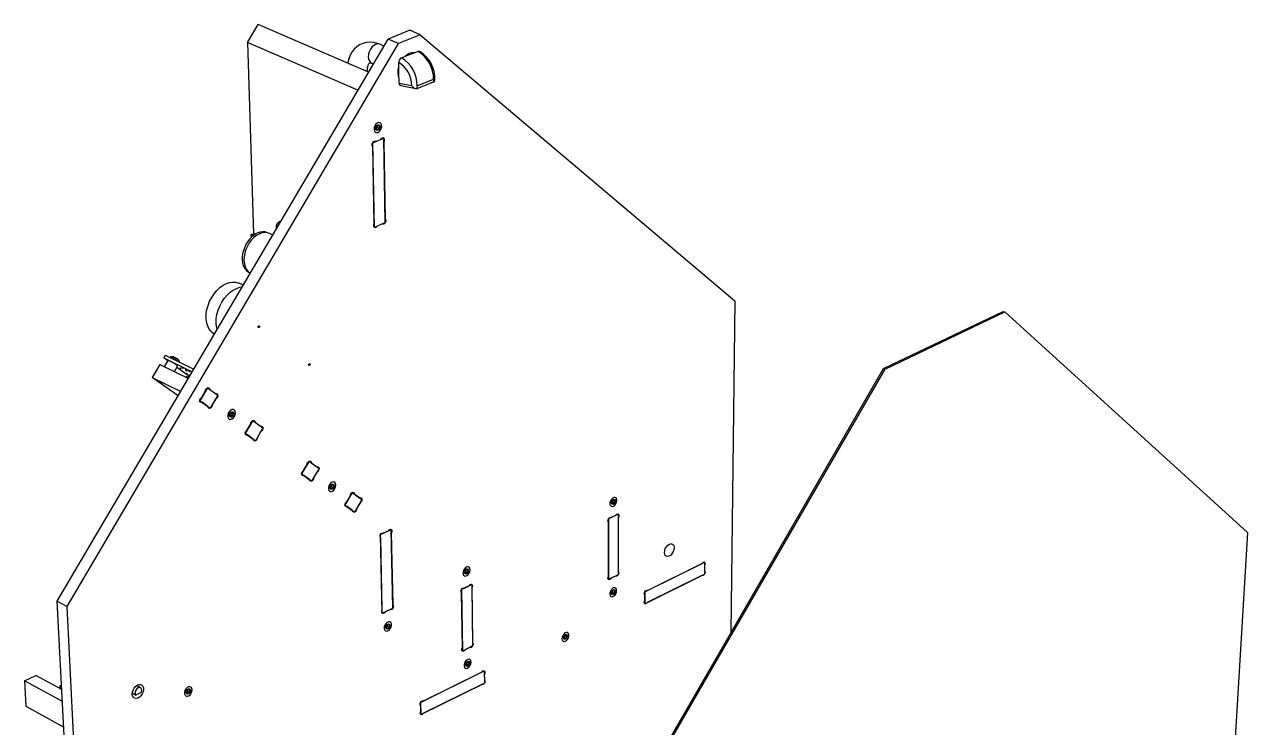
# Model space of a CAD drawing. Extents: x 0 to 167, y 0 to 206.
# Drawn here: x 53.5 to 167.3, y 140.3 to 205.7 of the extents above; entities that cross this region are included whole.
import ezdxf

# ---------------------------------------------------------------- set-up
doc = ezdxf.new("R2010")
doc.units = 0
doc.layers.get('0').update_dxf_attribs({"linetype": 'CONTINUOUS'})

msp = doc.modelspace()

# ---------------------------------------------------------------- linework, layer by layer
at = {"color": 7, "linetype": 'CONTINUOUS'}
for p, q in [((74.23, 204.05), (75.21, 205.72)), ((85.5, 201.28), (75.21, 205.72)), ((89.35, 205.17), (87.31, 204.35)), ((90.31, 204.76), (89.35, 205.17)), ((56.51, 152.02), (87.31, 204.35)), ((57.44, 151.53), (88.27, 203.94)), ((74.23, 204.05), (74.79, 186.21)), ((84.5, 199.59), (74.23, 204.05)), ((86.93, 203.7), (86.54, 203.87)), ((88.27, 203.94), (87.31, 204.35)), ((90.31, 204.76), (88.27, 203.94)), ((90.31, 204.76), (119.59, 179.98)), ((88.55, 202.6), (89.32, 202.91)), ((89.32, 202.91), (90.08, 203.21)), ((89.62, 203.03), (89.53, 203.07)), ((85.79, 202.1), (85.95, 202.03)), ((88.32, 201.21), (88.3, 202.17)), ((85.39, 201.33), (85.39, 201.38)), ((88.34, 200.26), (88.32, 201.21)), ((90.02, 199.99), (91.54, 200.61)), ((88.34, 200.26), (89.52, 200.02)), ((88.49, 200.02), (89.89, 199.74)), ((90.02, 199.75), (91.55, 200.37)), ((86.23, 196.18), (86.21, 195.98)), ((86.21, 195.98), (86.35, 195.91)), ((86.22, 196.03), (86.31, 196.12)), ((86.38, 196.32), (86.23, 196.18)), ((86.31, 196.12), (86.33, 196.27)), ((86.31, 196.12), (86.49, 196.04)), ((86.35, 195.91), (86.49, 196.04)), ((86.37, 196.31), (86.51, 196.25)), ((86.51, 196.25), (86.38, 196.32)), ((86.49, 196.04), (86.51, 196.25)), ((85.88, 194.71), (86.9, 195.13)), ((86.04, 186.84), (85.88, 194.71)), ((86.15, 194.82), (86.09, 194.85)), ((86.15, 194.82), (86.63, 195.02)), ((86.9, 195.13), (86.84, 195.16)), ((87.05, 187.27), (86.9, 195.13)), ((86.9, 194.8), (87.04, 187.59)), ((86.03, 187.16), (85.88, 194.37)), ((77.02, 186.87), (76.95, 186.91)), ((76.95, 186.75), (76.95, 186.75)), ((77.05, 186.92), (77.06, 187.01)), ((77.23, 187.36), (77.1, 187.3)), ((86.02, 186.85), (86.04, 186.84)), ((86.04, 186.84), (87.05, 187.27)), ((86.31, 186.95), (86.29, 186.95)), ((86.78, 187.15), (86.31, 186.95)), ((86.78, 187.15), (86.77, 187.15)), ((74.55, 186.1), (74.55, 186.04)), ((74.61, 186.03), (74.68, 186)), ((74.61, 185.97), (74.61, 186.03)), ((74.61, 185.97), (74.64, 185.96)), ((76.27, 186.26), (76.09, 186.33)), ((76.58, 186.11), (76.27, 186.26)), ((74.38, 182.62), (74.49, 182.57)), ((73.83, 181.44), (73.45, 181.62)), ((119.59, 179.98), (119.21, 149.08)), ((133.44, 173.69), (144.58, 179.01)), ((133.58, 173.63), (144.72, 178.96)), ((144.58, 179.01), (144.72, 178.96)), ((144.72, 178.96), (167.32, 158.42)), ((75.3, 177.56), (75.26, 177.64)), ((71.14, 176.88), (71.01, 176.98)), ((75.21, 177.53), (75.29, 177.56)), ((66.56, 174.92), (66.42, 174.68)), ((66.42, 174.68), (69.08, 173.38)), ((66.8, 174.4), (66.42, 174.68)), ((66.82, 174.43), (66.48, 173.85)), ((66.56, 174.92), (69.22, 173.62)), ((67.34, 174.76), (67.28, 174.78)), ((67.37, 174.75), (67.47, 174.71)), ((67.56, 174.66), (67.47, 174.71)), ((67.57, 174.64), (67.53, 174.67)), ((66.05, 174.06), (65.35, 172.86)), ((66.05, 174.06), (68.72, 172.76)), ((67.42, 173.4), (67.72, 173.91)), ((68.79, 172.97), (67.65, 173.79)), ((79.92, 174.02), (80.01, 174.04)), ((80.01, 174.05), (79.98, 174.13)), ((105.86, 125.98), (133.44, 173.69)), ((106, 125.91), (133.58, 173.63)), ((133.44, 173.69), (133.58, 173.63)), ((65.35, 172.86), (68.01, 171.55)), ((67.76, 171.13), (65.35, 172.86)), ((68.72, 172.85), (68.62, 172.9)), ((68.68, 172.78), (68.79, 172.97)), ((68.83, 172.95), (68.79, 172.97)), ((68.83, 173), (68.85, 172.99)), ((70.49, 171.89), (69.78, 170.68)), ((69.97, 171), (70.3, 171.57)), ((70.49, 171.89), (71.46, 171.2)), ((70.7, 171.75), (71.26, 171.34)), ((71.46, 171.2), (70.75, 169.99)), ((71.27, 170.88), (70.94, 170.31)), ((69.78, 170.68), (70.75, 169.99)), ((69.99, 170.54), (69.79, 170.63)), ((70.54, 170.14), (69.99, 170.54)), ((70.75, 169.99), (70.55, 170.09)), ((72.63, 169.53), (72.58, 169.32)), ((72.58, 169.34), (72.67, 169.39)), ((72.58, 169.32), (72.68, 169.21)), ((72.8, 169.63), (72.63, 169.53)), ((72.67, 169.39), (72.72, 169.58)), ((72.67, 169.39), (72.85, 169.3)), ((72.68, 169.21), (72.85, 169.3)), ((72.74, 169.59), (72.9, 169.51)), ((72.9, 169.51), (72.8, 169.63)), ((72.85, 169.3), (72.9, 169.51)), ((74.71, 168.85), (74.01, 167.65)), ((74.2, 167.97), (74.53, 168.53)), ((74.71, 168.85), (75.66, 168.16)), ((74.91, 168.7), (75.46, 168.31)), ((74.01, 167.65), (74.96, 166.97)), ((74.21, 167.5), (74.02, 167.6)), ((74.76, 167.11), (74.21, 167.5)), ((75.66, 168.16), (74.96, 166.97)), ((75.47, 167.85), (75.14, 167.28)), ((74.96, 166.97), (74.76, 167.06)), ((79.96, 165.06), (79.26, 163.88)), ((79.45, 164.19), (79.77, 164.75)), ((79.96, 165.06), (80.88, 164.39)), ((80.15, 164.92), (80.68, 164.53)), ((80.88, 164.39), (80.19, 163.21)), ((80.7, 164.08), (80.37, 163.53)), ((79.26, 163.88), (80.19, 163.21)), ((79.46, 163.74), (79.27, 163.83)), ((79.99, 163.35), (79.46, 163.74)), ((80.19, 163.21), (80, 163.31)), ((82.15, 162.89), (81.99, 162.79)), ((82.02, 162.66), (82.07, 162.84)), ((82.1, 162.85), (82.25, 162.78)), ((82.25, 162.78), (82.15, 162.89)), ((81.99, 162.79), (81.94, 162.58)), ((81.94, 162.61), (82.02, 162.66)), ((81.94, 162.58), (82.04, 162.48)), ((82.02, 162.66), (82.19, 162.57)), ((82.04, 162.48), (82.19, 162.57)), ((82.19, 162.57), (82.25, 162.78)), ((83.98, 162.15), (83.3, 160.98)), ((83.48, 161.29), (83.8, 161.84)), ((83.98, 162.15), (84.88, 161.5)), ((84.17, 162.01), (84.69, 161.64)), ((83.3, 160.98), (84.2, 160.33)), ((83.49, 160.84), (83.3, 160.94)), ((84.01, 160.47), (83.49, 160.84)), ((84.88, 161.5), (84.2, 160.33)), ((84.7, 161.19), (84.38, 160.64)), ((108.2, 161.37), (108.14, 161.18)), ((108.14, 161.18), (108.23, 161.07)), ((108.15, 161.22), (108.2, 161.25)), ((108.34, 161.46), (108.2, 161.37)), ((108.2, 161.25), (108.25, 161.4)), ((108.2, 161.25), (108.37, 161.17)), ((108.23, 161.07), (108.37, 161.17)), ((108.29, 161.43), (108.43, 161.36)), ((108.43, 161.36), (108.34, 161.46)), ((108.37, 161.17), (108.43, 161.36)), ((84.2, 160.33), (84.01, 160.43)), ((107.83, 159.7), (107.82, 154.04)), ((108.74, 160.14), (107.83, 159.7)), ((108.03, 159.83), (108.07, 159.81)), ((108.07, 159.81), (108.5, 160.02)), ((108.71, 160.15), (108.74, 160.14)), ((108.74, 160.14), (108.73, 154.48)), ((108.74, 159.83), (108.73, 154.78)), ((86.62, 158.24), (87.6, 158.7)), ((86.88, 158.37), (86.85, 158.38)), ((86.88, 158.37), (87.34, 158.58)), ((87.6, 158.7), (87.57, 158.72)), ((87.75, 151.37), (87.6, 158.7)), ((87.61, 158.39), (87.74, 151.68)), ((107.82, 154.34), (107.83, 159.39)), ((167.32, 158.42), (164.71, 114.87)), ((86.77, 150.9), (86.62, 158.24)), ((86.77, 151.21), (86.63, 157.93)), ((94.52, 154.9), (94.46, 154.71)), ((94.67, 155), (94.52, 154.9)), ((94.53, 154.79), (94.58, 154.94)), ((94.62, 154.97), (94.76, 154.9)), ((94.76, 154.9), (94.67, 155)), ((94.71, 154.7), (94.76, 154.9)), ((111.21, 152.9), (116.78, 155.65)), ((111.45, 153.02), (116.54, 155.54)), ((116.78, 155.65), (116.74, 155.67)), ((116.78, 155.65), (116.77, 154.54)), ((116.78, 155.36), (116.77, 154.84)), ((94.46, 154.71), (94.56, 154.6)), ((94.47, 154.75), (94.53, 154.79)), ((94.53, 154.79), (94.71, 154.7)), ((94.56, 154.6), (94.71, 154.7)), ((108.73, 154.48), (107.82, 154.04)), ((108.49, 154.37), (108.06, 154.16)), ((111.2, 151.79), (116.77, 154.54)), ((116.53, 154.43), (111.44, 151.91)), ((95.11, 153.59), (94.15, 153.13)), ((94.15, 153.13), (94.23, 147.39)), ((94.23, 147.69), (94.16, 152.82)), ((94.38, 153.26), (94.41, 153.25)), ((94.41, 153.25), (94.85, 153.47)), ((95.08, 153.6), (95.11, 153.59)), ((95.11, 153.59), (95.18, 147.86)), ((95.11, 153.28), (95.17, 148.16)), ((108.19, 152.96), (108.13, 152.76)), ((108.13, 152.76), (108.22, 152.67)), ((108.15, 152.81), (108.19, 152.84)), ((108.33, 153.05), (108.19, 152.96)), ((108.19, 152.84), (108.23, 152.98)), ((108.19, 152.84), (108.36, 152.76)), ((108.22, 152.67), (108.36, 152.76)), ((108.28, 153.02), (108.42, 152.95)), ((108.42, 152.95), (108.33, 153.05)), ((108.36, 152.76), (108.42, 152.95)), ((111.21, 152.9), (111.2, 151.79)), ((111.2, 152.09), (111.21, 152.61)), ((111.45, 153.02), (111.42, 153.04)), ((56.51, 152.02), (57.44, 151.53)), ((58.77, 107.7), (56.51, 152.02)), ((59.65, 107.17), (57.44, 151.53)), ((86.77, 150.9), (87.75, 151.37)), ((87.49, 151.25), (87.03, 151.03)), ((87.16, 149.73), (87.15, 149.54)), ((87.15, 149.54), (87.27, 149.48)), ((87.15, 149.54), (87.27, 149.48)), ((87.31, 149.87), (87.16, 149.73)), ((87.16, 149.62), (87.24, 149.71)), ((87.24, 149.71), (87.25, 149.81)), ((87.24, 149.71), (87.41, 149.62)), ((87.27, 149.48), (87.41, 149.62)), ((87.43, 149.81), (87.31, 149.87)), ((87.41, 149.62), (87.43, 149.81)), ((103.71, 148.75), (103.69, 148.57)), ((103.69, 148.57), (103.81, 148.51)), ((103.69, 148.57), (103.81, 148.51)), ((103.7, 148.66), (103.77, 148.73)), ((103.84, 148.89), (103.71, 148.75)), ((103.77, 148.73), (103.78, 148.82)), ((103.77, 148.73), (103.94, 148.65)), ((103.81, 148.51), (103.94, 148.65)), ((103.96, 148.83), (103.84, 148.89)), ((103.94, 148.65), (103.96, 148.83)), ((95.18, 147.86), (94.23, 147.39)), ((94.93, 147.73), (94.48, 147.51)), ((94.63, 146.3), (94.57, 146.1)), ((94.57, 146.1), (94.67, 146.01)), ((94.59, 146.15), (94.64, 146.19)), ((94.78, 146.4), (94.63, 146.3)), ((94.64, 146.19), (94.69, 146.34)), ((94.64, 146.19), (94.81, 146.1)), ((94.67, 146.01), (94.81, 146.1)), ((94.73, 146.37), (94.87, 146.3)), ((94.87, 146.3), (94.78, 146.4)), ((94.81, 146.1), (94.87, 146.3)), ((53.46, 144.62), (54.51, 145.11)), ((53.46, 144.62), (53.59, 142.24)), ((56.99, 142.69), (53.46, 144.62)), ((56.93, 143.8), (54.51, 145.11)), ((90.34, 142.61), (96.27, 145.54)), ((90.6, 142.74), (96.02, 145.41)), ((96.27, 145.54), (96.25, 145.55)), ((96.27, 145.54), (96.28, 144.41)), ((96.27, 145.24), (96.28, 144.71)), ((56.91, 144.21), (56.75, 144.14)), ((56.75, 144.14), (56.76, 143.9)), ((56.75, 144.14), (56.92, 144.05)), ((56.76, 143.9), (56.93, 143.81)), ((63.81, 143.29), (64.35, 143.55)), ((64.27, 143.96), (63.89, 144.17)), ((68.61, 143.73), (68.55, 143.52)), ((68.55, 143.52), (68.66, 143.42)), ((68.56, 143.56), (68.65, 143.61)), ((68.77, 143.83), (68.61, 143.73)), ((68.65, 143.61), (68.69, 143.78)), ((68.65, 143.61), (68.82, 143.52)), ((68.66, 143.42), (68.82, 143.52)), ((68.73, 143.8), (68.87, 143.73)), ((68.87, 143.73), (68.77, 143.83)), ((68.82, 143.52), (68.87, 143.73)), ((90.36, 141.48), (96.28, 144.41)), ((96.03, 144.28), (90.61, 141.6)), ((63.81, 143.29), (63.49, 143.46)), ((90.34, 142.61), (90.36, 141.48)), ((90.6, 142.74), (90.57, 142.75)), ((53.59, 142.24), (57.11, 140.3)), ((90.36, 141.78), (90.35, 142.31))]:
    msp.add_line(p, q, dxfattribs=at)
at = {"color": 8, "linetype": 'CONTINUOUS'}
msp.add_line((71.01, 176.98), (71.16, 176.91), dxfattribs=at)
at = {"color": 7, "linetype": 'CONTINUOUS'}
for points in [[(86.54, 203.87), (86.32, 203.95), (85.96, 204.04), (85.63, 204.06), (85.29, 204.04), (84.96, 203.95), (84.66, 203.82), (84.39, 203.64), (84.16, 203.41), (83.95, 203.15), (83.78, 202.86), (83.65, 202.52), (83.55, 202.16), (83.55, 202.12)], [(90.08, 203.21), (90.16, 203.23), (90.24, 203.21), (90.24, 203.21)], [(85.39, 201.38), (85.39, 201.51), (85.41, 201.72), (85.45, 201.89), (85.5, 202.01), (85.54, 202.09), (85.58, 202.13), (85.59, 202.14), (85.62, 202.14), (85.66, 202.14), (85.75, 202.12), (85.79, 202.1)], [(88.24, 201.18), (88.26, 201.47), (88.31, 201.73)], [(88.33, 200.7), (88.27, 200.91), (88.24, 201.18)], [(91.59, 200.39), (91.58, 200.47), (91.57, 200.52), (91.57, 200.55), (91.56, 200.57), (91.56, 200.59), (91.55, 200.6), (91.55, 200.6), (91.55, 200.61), (91.55, 200.61), (91.54, 200.61), (91.54, 200.61)], [(86.72, 196.2), (86.71, 196.36), (86.65, 196.49), (86.56, 196.57), (86.43, 196.58), (86.3, 196.53), (86.18, 196.43), (86.08, 196.28), (86.02, 196.11), (86.01, 195.94), (86.04, 195.8), (86.12, 195.69), (86.23, 195.65), (86.36, 195.66), (86.49, 195.74), (86.6, 195.87), (86.68, 196.03), (86.72, 196.2)], [(86.16, 196.03), (86.18, 196.13), (86.22, 196.23), (86.28, 196.31), (86.36, 196.36), (86.43, 196.37), (86.5, 196.35), (86.54, 196.28), (86.56, 196.2), (86.55, 196.1), (86.51, 196), (86.44, 195.92), (86.37, 195.87), (86.29, 195.86), (86.23, 195.88), (86.18, 195.94), (86.16, 196.03)], [(85.88, 194.37), (85.84, 194.43), (85.82, 194.52), (85.84, 194.62), (85.88, 194.71), (85.94, 194.79), (86.01, 194.84), (86.08, 194.85), (86.15, 194.82)], [(86.63, 195.02), (86.69, 195.1), (86.76, 195.15), (86.83, 195.16), (86.9, 195.13), (86.94, 195.07), (86.95, 194.99), (86.94, 194.89), (86.9, 194.8)], [(76.95, 186.91), (76.95, 186.8), (76.95, 186.75)], [(77.24, 187.24), (77.14, 187.26), (77.06, 187.24)], [(77.09, 186.99), (77.09, 186.99), (77.06, 187.01)], [(77.32, 187.37), (77.29, 187.37), (77.23, 187.36)], [(86.31, 186.95), (86.25, 186.87), (86.17, 186.82), (86.1, 186.81), (86.04, 186.83), (85.99, 186.89), (85.98, 186.97), (85.99, 187.07), (86.03, 187.16)], [(87.04, 187.59), (87.09, 187.53), (87.1, 187.45), (87.09, 187.36), (87.05, 187.26), (86.99, 187.18), (86.92, 187.14), (86.84, 187.12), (86.78, 187.15)], [(75.19, 186.32), (74.92, 186.18), (74.67, 185.99), (74.43, 185.75), (74.22, 185.47), (74.04, 185.17), (73.9, 184.84), (73.79, 184.5), (73.74, 184.16), (73.72, 183.83), (73.76, 183.52), (73.83, 183.24), (73.96, 183), (74.12, 182.8), (74.31, 182.65), (74.38, 182.62)], [(75.36, 186.24), (75.1, 186.1), (74.84, 185.91), (74.61, 185.67), (74.39, 185.39), (74.21, 185.09), (74.07, 184.76), (73.97, 184.42), (73.91, 184.08), (73.89, 183.75), (73.93, 183.44), (74.01, 183.16), (74.13, 182.92), (74.29, 182.72), (74.48, 182.57), (74.49, 182.57)], [(75.36, 186.24), (75.1, 186.1), (74.84, 185.91), (74.61, 185.67), (74.39, 185.39), (74.21, 185.09), (74.07, 184.76), (73.97, 184.42), (73.91, 184.08), (73.89, 183.75), (73.93, 183.44), (74.01, 183.16), (74.13, 182.92), (74.29, 182.72), (74.48, 182.57), (74.49, 182.57)], [(74.61, 186.03), (74.56, 186.07), (74.55, 186.11), (74.57, 186.15), (74.62, 186.18), (74.7, 186.2), (74.8, 186.21), (74.89, 186.2), (74.96, 186.18)], [(74.61, 185.97), (74.56, 186.01), (74.55, 186.04)], [(74.73, 186.13), (74.71, 186.12), (74.7, 186.11), (74.7, 186.09), (74.72, 186.08), (74.75, 186.07), (74.78, 186.07), (74.8, 186.07)], [(74.87, 186.11), (74.87, 186.12), (74.85, 186.13), (74.82, 186.14), (74.79, 186.14), (74.76, 186.14), (74.73, 186.13)], [(71.01, 176.98), (70.8, 177.17), (70.62, 177.42), (70.49, 177.71), (70.41, 178.04), (70.37, 178.4), (70.38, 178.78), (70.44, 179.17), (70.55, 179.56), (70.7, 179.95), (70.89, 180.31), (71.12, 180.65), (71.37, 180.96), (71.65, 181.22), (71.95, 181.44), (72.26, 181.6), (72.56, 181.7), (72.87, 181.74), (73.15, 181.72), (73.42, 181.64), (73.45, 181.62)], [(71.41, 177.34), (71.35, 177.59), (71.31, 177.95), (71.32, 178.33), (71.38, 178.72), (71.49, 179.11), (71.64, 179.5), (71.83, 179.87), (72.06, 180.21), (72.32, 180.51), (72.6, 180.78), (72.89, 180.99), (73.2, 181.15), (73.51, 181.25), (73.74, 181.29)], [(75.21, 177.54), (75.21, 177.57), (75.22, 177.61), (75.24, 177.63), (75.27, 177.65), (75.29, 177.65), (75.32, 177.65), (75.33, 177.63), (75.34, 177.6), (75.33, 177.57), (75.32, 177.53), (75.3, 177.51), (75.27, 177.49), (75.25, 177.49), (75.23, 177.49), (75.21, 177.51), (75.21, 177.54)], [(75.29, 177.56), (75.3, 177.56), (75.3, 177.56), (75.3, 177.56), (75.3, 177.56), (75.3, 177.56), (75.3, 177.56), (75.3, 177.56), (75.29, 177.56), (75.29, 177.56), (75.29, 177.56), (75.29, 177.56), (75.29, 177.56), (75.29, 177.56), (75.29, 177.56), (75.29, 177.56), (75.29, 177.56)], [(67.03, 174.73), (67.02, 174.72), (67.02, 174.69)], [(67.28, 174.78), (67.21, 174.79), (67.11, 174.79), (67.06, 174.77), (67.04, 174.74), (67.03, 174.74)], [(67.03, 174.74), (67.03, 174.74), (67.07, 174.73)], [(67.34, 174.76), (67.35, 174.76), (67.37, 174.75)], [(67.57, 174.64), (67.67, 174.58), (67.71, 174.55)], [(67.71, 174.55), (67.67, 174.59), (67.65, 174.59)], [(67.96, 173.74), (67.98, 173.73), (68, 173.72), (68.02, 173.7), (68.04, 173.69), (68.05, 173.68), (68.06, 173.68), (68.05, 173.68), (68.03, 173.69), (68.01, 173.7), (67.99, 173.71), (67.97, 173.72), (67.95, 173.74), (67.94, 173.75), (67.94, 173.75), (67.94, 173.75), (67.96, 173.74)], [(68.15, 173.76), (68.18, 173.75), (68.21, 173.73), (68.23, 173.72), (68.26, 173.7), (68.27, 173.69), (68.27, 173.68), (68.27, 173.69), (68.25, 173.69), (68.22, 173.71), (68.19, 173.73), (68.16, 173.74), (68.14, 173.76), (68.13, 173.77), (68.12, 173.77), (68.13, 173.77), (68.15, 173.76)], [(68.47, 173.54), (68.5, 173.52), (68.53, 173.5), (68.57, 173.48), (68.59, 173.46), (68.61, 173.45), (68.62, 173.44), (68.61, 173.44), (68.58, 173.45), (68.55, 173.47), (68.52, 173.49), (68.48, 173.51), (68.46, 173.53), (68.44, 173.54), (68.43, 173.55), (68.44, 173.55), (68.47, 173.54)], [(68.56, 173.2), (68.58, 173.19), (68.6, 173.18), (68.62, 173.16), (68.64, 173.15), (68.65, 173.14), (68.65, 173.14), (68.65, 173.14), (68.63, 173.15), (68.61, 173.16), (68.59, 173.17), (68.57, 173.18), (68.55, 173.2), (68.54, 173.21), (68.53, 173.21), (68.54, 173.21), (68.56, 173.2)], [(68.76, 173.47), (68.78, 173.46), (68.81, 173.44), (68.84, 173.42), (68.86, 173.41), (68.88, 173.39), (68.88, 173.39), (68.87, 173.39), (68.85, 173.4), (68.83, 173.41), (68.8, 173.43), (68.77, 173.45), (68.75, 173.46), (68.73, 173.47), (68.73, 173.48), (68.74, 173.48), (68.76, 173.47)], [(79.92, 174.03), (79.93, 174.06), (79.94, 174.09), (79.96, 174.12), (79.98, 174.13), (80.01, 174.14), (80.03, 174.13), (80.04, 174.11), (80.05, 174.08), (80.05, 174.05), (80.03, 174.02), (80.01, 174), (79.99, 173.98), (79.96, 173.97), (79.94, 173.98), (79.93, 174), (79.92, 174.03)], [(80.01, 174.04), (80.01, 174.04), (80.01, 174.04), (80.01, 174.04), (80.01, 174.05), (80.01, 174.05), (80.01, 174.05), (80.01, 174.05), (80.01, 174.05), (80.01, 174.05), (80.01, 174.05), (80.01, 174.04), (80.01, 174.04), (80.01, 174.04), (80.01, 174.04), (80.01, 174.04), (80.01, 174.04)], [(66.15, 172.39), (66.18, 172.38), (66.21, 172.36), (66.24, 172.34), (66.26, 172.33), (66.27, 172.31), (66.28, 172.31), (66.27, 172.31), (66.25, 172.32), (66.22, 172.33), (66.19, 172.35), (66.17, 172.37), (66.14, 172.38), (66.13, 172.39), (66.13, 172.4), (66.13, 172.4), (66.15, 172.39)], [(68.85, 172.98), (68.84, 172.98), (68.83, 173), (68.82, 173), (68.81, 173.01), (68.82, 173.01), (68.83, 173)], [(69.99, 170.54), (69.91, 170.52), (69.85, 170.54), (69.8, 170.6), (69.78, 170.68), (69.79, 170.78), (69.83, 170.88), (69.9, 170.95), (69.97, 171)], [(70.3, 171.57), (70.32, 171.67), (70.36, 171.76), (70.42, 171.84), (70.49, 171.89), (70.57, 171.91), (70.63, 171.89), (70.68, 171.83), (70.7, 171.75)], [(71.26, 171.34), (71.33, 171.36), (71.4, 171.34), (71.44, 171.28), (71.46, 171.2), (71.45, 171.1), (71.41, 171.01), (71.35, 170.93), (71.27, 170.88)], [(70.94, 170.31), (70.93, 170.21), (70.89, 170.12), (70.82, 170.04), (70.75, 169.99), (70.67, 169.97), (70.61, 170), (70.56, 170.05), (70.54, 170.14)], [(73.08, 169.4), (73.1, 169.57), (73.08, 169.71), (73.01, 169.82), (72.9, 169.87), (72.77, 169.87), (72.63, 169.8), (72.52, 169.67), (72.43, 169.52), (72.38, 169.35), (72.38, 169.19), (72.43, 169.06), (72.53, 168.97), (72.65, 168.95), (72.78, 168.99), (72.91, 169.09), (73.01, 169.23), (73.08, 169.4)], [(72.54, 169.33), (72.55, 169.42), (72.59, 169.52), (72.66, 169.6), (72.73, 169.66), (72.81, 169.67), (72.88, 169.65), (72.92, 169.59), (72.94, 169.5), (72.93, 169.41), (72.89, 169.31), (72.82, 169.23), (72.75, 169.17), (72.67, 169.16), (72.6, 169.18), (72.56, 169.24), (72.54, 169.33)], [(74.53, 168.53), (74.54, 168.62), (74.58, 168.72), (74.64, 168.8), (74.71, 168.85), (74.79, 168.86), (74.85, 168.84), (74.9, 168.78), (74.91, 168.7)], [(74.21, 167.5), (74.14, 167.49), (74.07, 167.51), (74.03, 167.57), (74.01, 167.65), (74.02, 167.74), (74.06, 167.84), (74.12, 167.92), (74.2, 167.97)], [(75.46, 168.31), (75.53, 168.32), (75.6, 168.3), (75.64, 168.24), (75.66, 168.16), (75.65, 168.07), (75.61, 167.97), (75.55, 167.9), (75.47, 167.85)], [(75.14, 167.28), (75.13, 167.19), (75.09, 167.1), (75.03, 167.02), (74.96, 166.97), (74.88, 166.95), (74.82, 166.97), (74.78, 167.03), (74.76, 167.11)], [(79.46, 163.74), (79.39, 163.72), (79.32, 163.74), (79.28, 163.8), (79.26, 163.88), (79.28, 163.97), (79.32, 164.06), (79.38, 164.14), (79.45, 164.19)], [(79.77, 164.75), (79.79, 164.84), (79.82, 164.93), (79.89, 165.01), (79.96, 165.06), (80.03, 165.07), (80.09, 165.05), (80.14, 165), (80.15, 164.92)], [(80.68, 164.53), (80.76, 164.55), (80.82, 164.53), (80.86, 164.47), (80.88, 164.39), (80.87, 164.3), (80.83, 164.21), (80.77, 164.13), (80.7, 164.08)], [(80.37, 163.53), (80.36, 163.43), (80.32, 163.34), (80.26, 163.26), (80.19, 163.21), (80.12, 163.2), (80.05, 163.22), (80.01, 163.27), (79.99, 163.35)], [(82.42, 162.67), (82.44, 162.83), (82.42, 162.98), (82.35, 163.08), (82.25, 163.13), (82.12, 163.12), (81.99, 163.05), (81.88, 162.93), (81.79, 162.78), (81.75, 162.61), (81.75, 162.45), (81.79, 162.33), (81.88, 162.25), (82, 162.23), (82.13, 162.27), (82.25, 162.37), (82.35, 162.51), (82.42, 162.67)], [(81.9, 162.59), (81.91, 162.69), (81.95, 162.78), (82.01, 162.86), (82.09, 162.91), (82.16, 162.93), (82.23, 162.91), (82.27, 162.85), (82.29, 162.77), (82.27, 162.67), (82.23, 162.58), (82.17, 162.5), (82.1, 162.45), (82.02, 162.43), (81.96, 162.45), (81.92, 162.51), (81.9, 162.59)], [(83.8, 161.84), (83.81, 161.94), (83.85, 162.03), (83.91, 162.1), (83.98, 162.15), (84.05, 162.17), (84.11, 162.15), (84.16, 162.09), (84.17, 162.01)], [(108.58, 161.26), (108.61, 161.41), (108.59, 161.55), (108.53, 161.65), (108.44, 161.69), (108.32, 161.68), (108.21, 161.62), (108.1, 161.5), (108.02, 161.36), (107.97, 161.2), (107.97, 161.05), (108.01, 160.93), (108.09, 160.86), (108.19, 160.84), (108.31, 160.88), (108.42, 160.97), (108.52, 161.1), (108.58, 161.26)], [(83.49, 160.84), (83.42, 160.83), (83.35, 160.85), (83.31, 160.9), (83.3, 160.98), (83.31, 161.07), (83.35, 161.17), (83.41, 161.24), (83.48, 161.29)], [(84.38, 160.64), (84.37, 160.55), (84.33, 160.46), (84.27, 160.38), (84.2, 160.33), (84.13, 160.32), (84.07, 160.34), (84.03, 160.39), (84.01, 160.47)], [(84.69, 161.64), (84.76, 161.66), (84.83, 161.63), (84.87, 161.58), (84.88, 161.5), (84.87, 161.41), (84.83, 161.32), (84.77, 161.24), (84.7, 161.19)], [(108.11, 161.18), (108.12, 161.27), (108.16, 161.36), (108.22, 161.44), (108.29, 161.49), (108.35, 161.51), (108.41, 161.48), (108.45, 161.43), (108.46, 161.35), (108.45, 161.26), (108.41, 161.17), (108.35, 161.1), (108.29, 161.05), (108.22, 161.03), (108.16, 161.05), (108.12, 161.11), (108.11, 161.18)], [(107.83, 159.39), (107.79, 159.45), (107.78, 159.52), (107.79, 159.61), (107.83, 159.7), (107.88, 159.77), (107.95, 159.82), (108.01, 159.83), (108.07, 159.81)], [(108.5, 160.02), (108.55, 160.09), (108.62, 160.14), (108.69, 160.15), (108.74, 160.14), (108.78, 160.08), (108.79, 160.01), (108.78, 159.92), (108.74, 159.83)], [(86.63, 157.93), (86.59, 157.98), (86.57, 158.06), (86.58, 158.15), (86.62, 158.24), (86.68, 158.32), (86.75, 158.37), (86.82, 158.39), (86.88, 158.37)], [(87.34, 158.58), (87.4, 158.66), (87.47, 158.71), (87.54, 158.72), (87.6, 158.7), (87.65, 158.65), (87.66, 158.57), (87.65, 158.48), (87.61, 158.39)], [(113.05, 156.56), (113.07, 156.74), (113.12, 156.92), (113.22, 157.08), (113.33, 157.22), (113.46, 157.32), (113.6, 157.38), (113.72, 157.38), (113.82, 157.32), (113.9, 157.22), (113.94, 157.08), (113.93, 156.92), (113.89, 156.74), (113.82, 156.56), (113.71, 156.41), (113.59, 156.29), (113.46, 156.21), (113.33, 156.18), (113.21, 156.21), (113.12, 156.29), (113.06, 156.41), (113.05, 156.56)], [(94.92, 154.79), (94.95, 154.95), (94.93, 155.09), (94.86, 155.19), (94.76, 155.23), (94.65, 155.22), (94.52, 155.15), (94.41, 155.04), (94.33, 154.89), (94.29, 154.73), (94.28, 154.58), (94.33, 154.46), (94.41, 154.39), (94.52, 154.37), (94.64, 154.41), (94.76, 154.5), (94.86, 154.64), (94.92, 154.79)], [(94.43, 154.71), (94.44, 154.81), (94.48, 154.9), (94.54, 154.97), (94.61, 155.03), (94.68, 155.04), (94.74, 155.02), (94.78, 154.97), (94.8, 154.89), (94.79, 154.8), (94.75, 154.71), (94.69, 154.63), (94.62, 154.58), (94.55, 154.56), (94.48, 154.58), (94.44, 154.63), (94.43, 154.71)], [(116.54, 155.54), (116.6, 155.61), (116.66, 155.65), (116.72, 155.67), (116.78, 155.65), (116.81, 155.6), (116.83, 155.53), (116.81, 155.44), (116.78, 155.36)], [(108.06, 154.16), (108.01, 154.08), (107.94, 154.04), (107.88, 154.02), (107.82, 154.04), (107.79, 154.09), (107.77, 154.16), (107.79, 154.25), (107.82, 154.34)], [(108.73, 154.78), (108.77, 154.73), (108.78, 154.66), (108.77, 154.57), (108.73, 154.48), (108.68, 154.41), (108.61, 154.36), (108.55, 154.35), (108.49, 154.37)], [(116.77, 154.84), (116.81, 154.79), (116.82, 154.71), (116.8, 154.63), (116.77, 154.54), (116.71, 154.47), (116.65, 154.43), (116.59, 154.41), (116.53, 154.43)], [(94.16, 152.82), (94.12, 152.87), (94.1, 152.95), (94.12, 153.04), (94.15, 153.13), (94.21, 153.2), (94.28, 153.25), (94.35, 153.27), (94.41, 153.25)], [(94.85, 153.47), (94.91, 153.54), (94.98, 153.59), (95.05, 153.61), (95.11, 153.59), (95.15, 153.53), (95.16, 153.46), (95.15, 153.37), (95.11, 153.28)], [(108.57, 152.85), (108.59, 153), (108.57, 153.14), (108.52, 153.23), (108.42, 153.28), (108.31, 153.26), (108.2, 153.2), (108.09, 153.08), (108.01, 152.94), (107.96, 152.79), (107.96, 152.64), (108, 152.52), (108.08, 152.45), (108.18, 152.44), (108.3, 152.48), (108.41, 152.57), (108.51, 152.7), (108.57, 152.85)], [(108.1, 152.77), (108.11, 152.86), (108.15, 152.95), (108.21, 153.02), (108.28, 153.07), (108.34, 153.09), (108.4, 153.07), (108.44, 153.02), (108.45, 152.94), (108.44, 152.85), (108.4, 152.76), (108.34, 152.69), (108.28, 152.64), (108.21, 152.62), (108.15, 152.64), (108.11, 152.69), (108.1, 152.77)], [(111.21, 152.61), (111.17, 152.66), (111.16, 152.73), (111.17, 152.82), (111.21, 152.9), (111.26, 152.98), (111.33, 153.02), (111.39, 153.04), (111.45, 153.02)], [(87.74, 151.68), (87.78, 151.63), (87.8, 151.55), (87.79, 151.46), (87.75, 151.37), (87.69, 151.3), (87.62, 151.25), (87.55, 151.23), (87.49, 151.25)], [(111.44, 151.91), (111.39, 151.84), (111.32, 151.79), (111.26, 151.77), (111.2, 151.79), (111.17, 151.84), (111.15, 151.91), (111.17, 152), (111.2, 152.09)], [(87.03, 151.03), (86.97, 150.95), (86.9, 150.9), (86.83, 150.89), (86.77, 150.9), (86.73, 150.96), (86.72, 151.03), (86.73, 151.12), (86.77, 151.21)], [(87.63, 149.78), (87.62, 149.93), (87.57, 150.04), (87.47, 150.1), (87.36, 150.11), (87.23, 150.05), (87.12, 149.95), (87.02, 149.81), (86.96, 149.65), (86.95, 149.49), (86.98, 149.36), (87.06, 149.27), (87.16, 149.24), (87.28, 149.26), (87.41, 149.34), (87.51, 149.47), (87.59, 149.62), (87.63, 149.78)], [(87.1, 149.58), (87.11, 149.68), (87.15, 149.77), (87.21, 149.85), (87.28, 149.9), (87.36, 149.92), (87.42, 149.9), (87.46, 149.84), (87.48, 149.76), (87.47, 149.67), (87.43, 149.58), (87.37, 149.5), (87.29, 149.45), (87.22, 149.43), (87.16, 149.45), (87.12, 149.5), (87.1, 149.58)], [(95.17, 148.16), (95.21, 148.11), (95.23, 148.03), (95.21, 147.94), (95.18, 147.86), (95.12, 147.78), (95.05, 147.73), (94.98, 147.71), (94.93, 147.73)], [(104.14, 148.81), (104.14, 148.95), (104.09, 149.05), (104, 149.11), (103.9, 149.12), (103.78, 149.07), (103.67, 148.96), (103.58, 148.83), (103.52, 148.67), (103.5, 148.52), (103.53, 148.4), (103.6, 148.31), (103.7, 148.28), (103.81, 148.3), (103.93, 148.38), (104.03, 148.5), (104.11, 148.65), (104.14, 148.81)], [(103.65, 148.61), (103.66, 148.7), (103.7, 148.79), (103.76, 148.87), (103.82, 148.92), (103.89, 148.94), (103.95, 148.92), (103.99, 148.86), (104, 148.79), (103.99, 148.7), (103.95, 148.61), (103.89, 148.53), (103.83, 148.48), (103.76, 148.47), (103.7, 148.48), (103.66, 148.54), (103.65, 148.61)], [(94.48, 147.51), (94.42, 147.44), (94.36, 147.39), (94.29, 147.37), (94.23, 147.39), (94.19, 147.44), (94.18, 147.52), (94.19, 147.61), (94.23, 147.69)], [(95.03, 146.2), (95.05, 146.35), (95.03, 146.49), (94.97, 146.58), (94.87, 146.63), (94.75, 146.61), (94.63, 146.55), (94.52, 146.43), (94.44, 146.28), (94.4, 146.12), (94.39, 145.98), (94.44, 145.86), (94.52, 145.79), (94.63, 145.77), (94.75, 145.81), (94.87, 145.91), (94.96, 146.04), (95.03, 146.2)], [(94.54, 146.11), (94.55, 146.2), (94.59, 146.29), (94.65, 146.37), (94.72, 146.42), (94.79, 146.44), (94.85, 146.42), (94.89, 146.37), (94.9, 146.29), (94.89, 146.2), (94.85, 146.11), (94.79, 146.03), (94.72, 145.98), (94.65, 145.96), (94.59, 145.98), (94.55, 146.03), (94.54, 146.11)], [(96.02, 145.41), (96.08, 145.49), (96.14, 145.54), (96.21, 145.55), (96.27, 145.54), (96.31, 145.49), (96.32, 145.41), (96.31, 145.32), (96.27, 145.24)], [(96.28, 144.71), (96.32, 144.66), (96.33, 144.58), (96.32, 144.49), (96.28, 144.41), (96.23, 144.33), (96.16, 144.28), (96.09, 144.27), (96.03, 144.28)], [(63.49, 143.38), (63.51, 143.57), (63.57, 143.76), (63.67, 143.94), (63.8, 144.1), (63.95, 144.21), (64.1, 144.27), (64.25, 144.27), (64.38, 144.22), (64.47, 144.11), (64.53, 143.96), (64.53, 143.78), (64.5, 143.59), (64.41, 143.4), (64.3, 143.23), (64.16, 143.1), (64, 143.01), (63.85, 142.98), (63.71, 143.01), (63.6, 143.09), (63.52, 143.22), (63.49, 143.38)], [(64.35, 143.55), (64.38, 143.71), (64.36, 143.85), (64.29, 143.95), (64.18, 143.99), (64.05, 143.96), (63.93, 143.87), (63.83, 143.73), (63.77, 143.57), (63.76, 143.41), (63.81, 143.29)], [(69.05, 143.62), (69.07, 143.79), (69.05, 143.93), (68.97, 144.03), (68.87, 144.07), (68.74, 144.06), (68.61, 143.99), (68.49, 143.86), (68.4, 143.71), (68.36, 143.54), (68.36, 143.39), (68.41, 143.27), (68.5, 143.19), (68.62, 143.18), (68.75, 143.22), (68.88, 143.32), (68.98, 143.46), (69.05, 143.62)], [(68.51, 143.53), (68.52, 143.63), (68.56, 143.72), (68.63, 143.8), (68.7, 143.86), (68.78, 143.87), (68.85, 143.86), (68.89, 143.8), (68.91, 143.72), (68.9, 143.63), (68.86, 143.53), (68.8, 143.45), (68.72, 143.39), (68.64, 143.38), (68.58, 143.4), (68.53, 143.45), (68.51, 143.53)], [(90.35, 142.31), (90.31, 142.36), (90.29, 142.44), (90.3, 142.52), (90.34, 142.61), (90.4, 142.69), (90.47, 142.74), (90.54, 142.76), (90.6, 142.74)], [(90.61, 141.6), (90.56, 141.53), (90.49, 141.48), (90.42, 141.46), (90.36, 141.48), (90.32, 141.53), (90.31, 141.6), (90.32, 141.69), (90.36, 141.78)]]:
    msp.add_lwpolyline(points, dxfattribs=at)
at = {"color": 8, "linetype": 'CONTINUOUS'}
for points in [[(86.54, 203.87), (86.5, 203.88), (86.33, 203.9), (86.15, 203.86), (85.97, 203.76), (85.8, 203.6), (85.66, 203.41), (85.55, 203.18), (85.49, 202.94), (85.47, 202.7)], [(85.38, 201.33), (85.39, 201.37), (85.39, 201.38)]]:
    msp.add_lwpolyline(points, dxfattribs=at)
msp.add_arc((86.09, 202.65), 0.628, 175.2587, 241.3647, dxfattribs=at)
at = {"color": 7, "linetype": 'CONTINUOUS'}
for centre, radius, start, end in [((89.69, 201.98), 1.1, 88.2028, 135.7439), ((88.54, 200.63), 3.01, 359.5512, 59.1432), ((88.77, 200.71), 2.89, 357.0103, 59.5045), ((88.76, 202.19), 0.455, 116.8268, 182.6113), ((87.03, 200.03), 2.49, 359.7437, 59.2947), ((87.01, 200.02), 3.01, 359.4688, 59.2055), ((91.48, 200.53), 0.18, 308.3832, 8.8926), ((88.56, 200.23), 0.223, 174.2332, 251.0739), ((90, 200.27), 0.538, 208.3893, 268.4464), ((90.44, 199.8), 0.46, 155.3216, 187.4585), ((89.94, 199.96), 0.225, 281.2071, 292.4089), ((91.44, 200.63), 0.276, 292.4059, 302.1516), ((77.3, 186.9), 0.426, 124.9834, 211.3042), ((77.19, 187.11), 0.205, 64.5593, 132.5097), ((77.13, 187.05), 0.211, 60.5215, 111.3427), ((74.79, 185.9), 0.181, 82.1448, 106.6793), ((75.66, 185.31), 1.11, 67.016, 115.366), ((75.83, 185.23), 1.11, 67.0189, 115.3804), ((66.83, 174.19), 0.24, 49.998, 91.2021), ((66.14, 172.26), 2.28, 46.3425, 68.3113), ((65.6, 171.32), 3.71, 53.6784, 66.6546), ((67.5, 174.23), 0.393, 5.9407, 62.4864), ((68.54, 172.71), 0.205, 67.5911, 117.0029), ((68.66, 172.65), 0.212, 75.2572, 116.7714), ((68.66, 172.65), 0.211, 74.8429, 116.7849)]:
    msp.add_arc(centre, radius, start, end, dxfattribs=at)

doc.saveas('drawing.dxf')
